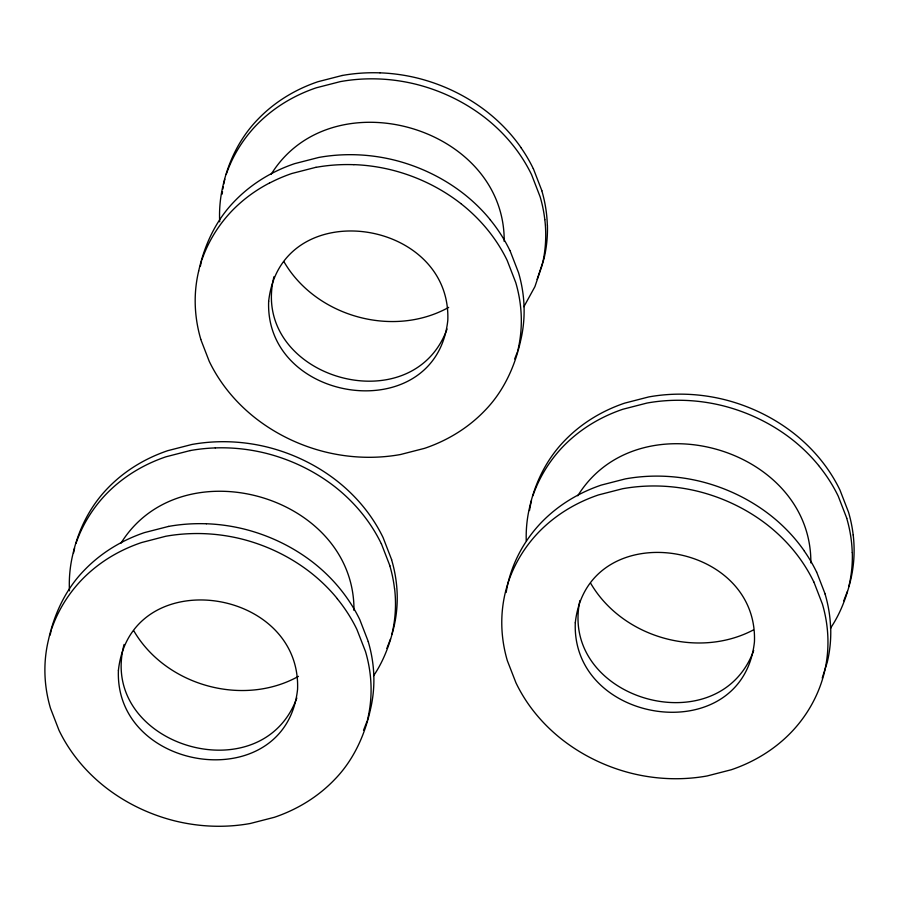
<?xml version="1.0" encoding="UTF-8"?>
<svg xmlns="http://www.w3.org/2000/svg" width="899" height="899" viewBox="0 0 899 899"><rect width="100%" height="100%" fill="white"/><g stroke="black" fill="none" stroke-linecap="round" stroke-linejoin="round"><path stroke-width="1.35" d="M353.97 610.421C354.88 495.237 181.34 445.668 120.893 543.299M504.204 241.449C505.126 126.242 331.562 76.718 271.138 174.327M810.853 562.886C811.741 447.792 638.223 398.077 577.776 495.765M579.911 600.532C558.785 699.669 718.93 745.586 753.688 650.471M198.69 270.981C204.399 245.292 215.738 220.547 234.257 201.545A164.045 144.436 15.9 0 1 272.161 173.226A164.45 144.795 15.9 0 1 294.636 163.652L318.774 157.449A164.45 144.795 15.9 0 1 343.856 154.785A164.045 144.436 15.9 0 1 394.886 160.224C419.766 166.54 443.353 177.912 463.614 193.701A164.045 144.436 15.9 0 1 490.393 219.895M124.084 644.471C97.294 744.979 261.373 794.941 296.816 698.006M273.97 276.69C249.034 376.76 411.854 425.351 447.05 329.034M76.01 543.333C82.225 525.218 92.451 508.576 105.621 494.686A164.045 144.436 15.9 0 1 133.074 472.357A164.45 144.795 15.9 0 1 166 456.782L190.138 450.579M226.245 174.361C232.459 156.235 242.685 139.603 255.855 125.703A164.045 144.436 15.9 0 1 293.771 97.384A164.45 144.795 15.9 0 1 316.246 87.81L340.373 81.607A164.45 144.795 15.9 0 1 378.299 78.943A164.045 144.436 15.9 0 1 416.484 84.382C441.375 90.698 464.952 102.07 485.224 117.859A164.045 144.436 15.9 0 1 519.386 153.864A164.45 144.795 15.9 0 1 531.601 174.732L540.153 196.859A164.45 144.795 15.9 0 1 544.805 219.603M51.603 629.03C57.817 610.904 68.043 594.273 81.213 580.372A164.045 144.436 15.9 0 1 108.655 558.043A164.45 144.795 15.9 0 1 141.615 542.535L165.731 536.265A164.45 144.795 15.9 0 1 190.891 533.646A164.045 144.436 15.9 0 1 241.842 539.052C266.722 545.367 290.31 556.739 310.571 572.528A164.045 144.436 15.9 0 1 337.35 598.723M201.837 260.058C208.051 241.932 218.277 225.301 231.448 211.4A164.045 144.436 15.9 0 1 269.352 183.081M386.862 648.37L390.526 638.942M537.108 279.398L543.906 259.047A164.045 144.436 15.9 0 0 547.412 225.053M363.522 730.314L367.185 720.886M514.678 358.982L517.419 351.914M532.882 495.798C539.108 477.672 549.323 461.041 562.493 447.14A164.045 144.436 15.9 0 1 589.946 424.822A164.45 144.795 15.9 0 1 622.883 409.247L647.022 403.044A164.45 144.795 15.9 0 1 672.104 400.381A164.045 144.436 15.9 0 1 723.133 405.82C748.013 412.135 771.589 423.508 791.862 439.296A164.045 144.436 15.9 0 1 818.629 465.491M843.745 600.835L847.397 591.407M822.225 678.071L827.204 662.428A164.045 144.436 15.9 0 0 830.71 628.435M523.892 306.716L534.905 286.68L542.164 265.149A164.045 144.436 15.9 0 0 544.828 219.659M373.658 675.688C383.412 661.271 389.559 644.841 393.672 628.019A164.045 144.436 15.9 0 0 397.178 594.037A164.45 144.795 15.9 0 0 391.571 559.695M830.53 628.154C840.284 613.736 846.442 597.307 850.544 580.484A164.045 144.436 15.9 0 0 853.207 534.995M448.668 307.391C393.2 338.26 315.954 316.662 284.062 261.89M298.434 676.374C242.966 707.243 165.719 685.634 133.827 630.862M753.227 630.03C697.793 659.102 622.232 637.413 590.699 583.327M342.114 75.505L317.976 81.708A164.45 144.795 15.9 0 0 295.501 91.282A164.045 144.436 15.9 0 0 257.597 119.612C240.123 137.693 228.627 160.854 223.098 185.284A164.045 144.436 15.9 0 0 219.592 219.277A164.45 144.795 15.9 0 0 219.693 221.828M315.965 167.293L291.827 173.507A164.45 144.795 15.9 0 0 269.442 183.115M168.54 526.421L144.402 532.624A164.45 144.795 15.9 0 0 121.927 542.209A164.045 144.436 15.9 0 0 84.023 570.528C65.492 589.519 54.165 614.264 48.456 639.953A164.045 144.436 15.9 0 0 45.793 685.443A164.45 144.795 15.9 0 0 50.49 708.3L59.031 730.37A164.45 144.795 15.9 0 0 78.629 761.048A164.045 144.436 15.9 0 0 105.408 787.243C125.669 803.032 149.245 814.393 174.136 820.72A164.045 144.436 15.9 0 0 225.098 826.17A164.45 144.795 15.9 0 0 250.248 823.495L274.375 817.292A164.45 144.795 15.9 0 0 307.312 801.717A164.045 144.436 15.9 0 0 334.765 779.388C353.285 760.397 364.623 735.652 370.321 709.963A164.045 144.436 15.9 0 0 373.827 675.969A164.45 144.795 15.9 0 0 368.23 641.639M460.805 203.545C440.544 187.767 416.956 176.395 392.076 170.08A164.045 144.436 15.9 0 0 353.891 164.629M816.629 572.011L825.192 594.138M813.82 581.855L822.383 603.993A164.45 144.795 15.9 0 1 827.9 638.29A164.045 144.436 15.9 0 1 824.394 672.272C818.967 694.59 807.448 715.233 791.637 731.853A164.045 144.436 15.9 0 1 753.733 760.172A164.45 144.795 15.9 0 1 731.258 769.758L707.12 775.961A164.45 144.795 15.9 0 1 682.038 778.624A164.045 144.436 15.9 0 1 631.008 773.174C606.128 766.858 582.541 755.497 562.28 739.708A164.045 144.436 15.9 0 1 528.106 703.703A164.45 144.795 15.9 0 1 515.959 682.813L507.351 660.709A164.45 144.795 15.9 0 1 502.676 637.908A164.045 144.436 15.9 0 1 505.339 592.419C510.756 570.112 522.285 549.458 538.085 532.837A164.045 144.436 15.9 0 1 565.538 510.508A164.45 144.795 15.9 0 1 598.476 494.933L622.602 488.73A164.45 144.795 15.9 0 1 647.696 486.078A164.045 144.436 15.9 0 1 698.714 491.517C723.605 497.832 747.181 509.205 767.454 524.982A164.045 144.436 15.9 0 1 794.222 551.188A164.45 144.795 15.9 0 1 813.764 581.878M533.332 168.63L541.883 190.757M509.991 250.574L518.543 272.7A164.45 144.795 15.9 0 1 523.218 295.501A164.045 144.436 15.9 0 1 520.555 340.991C514.857 366.68 503.519 391.425 484.999 410.416A164.045 144.436 15.9 0 1 457.546 432.745A164.45 144.795 15.9 0 1 424.62 448.32L400.482 454.523A164.45 144.795 15.9 0 1 375.332 457.198A164.045 144.436 15.9 0 1 324.37 451.736C299.479 445.432 275.903 434.06 255.642 418.271A164.045 144.436 15.9 0 1 228.863 392.076A164.45 144.795 15.9 0 1 209.265 361.398L200.702 339.271M381.356 543.704L389.919 565.831M846.791 518.296L838.239 496.169A164.45 144.795 15.9 0 0 818.573 465.502M391.649 559.729L383.098 537.602A164.45 144.795 15.9 0 0 363.499 506.924A164.045 144.436 15.9 0 0 336.72 480.729C316.459 464.94 292.872 453.579 267.992 447.252A164.045 144.436 15.9 0 0 229.807 441.814A164.45 144.795 15.9 0 0 191.88 444.477L167.742 450.68A164.45 144.795 15.9 0 0 145.267 460.266A164.045 144.436 15.9 0 0 107.363 488.584C89.889 506.676 78.393 529.826 72.864 554.267A164.045 144.436 15.9 0 0 69.459 590.8M368.309 641.672L359.757 619.546A164.45 144.795 15.9 0 0 347.486 598.7A164.045 144.436 15.9 0 0 313.38 562.673C293.119 546.884 269.531 535.523 244.652 529.196A164.045 144.436 15.9 0 0 206.467 523.757M337.305 598.79A164.45 144.795 15.9 0 1 356.914 629.469L365.5 651.528A164.45 144.795 15.9 0 1 370.186 674.329A164.045 144.436 15.9 0 1 367.511 719.818M50.175 635.042A164.045 144.436 15.9 0 1 51.265 630.109M168.473 526.432A164.45 144.795 15.9 0 1 206.399 523.78M73.516 553.099A164.045 144.436 15.9 0 1 74.606 548.165M394.594 588.631A164.045 144.436 15.9 0 1 391.93 634.121M190.082 450.59A164.45 144.795 15.9 0 1 215.221 447.916M381.3 543.726A164.45 144.795 15.9 0 0 361.701 513.048A164.045 144.436 15.9 0 0 334.979 486.831C314.717 471.042 291.13 459.681 266.25 453.354A164.045 144.436 15.9 0 0 215.288 447.904M389.829 565.797A164.45 144.795 15.9 0 1 394.504 588.598M804.425 551.143A164.045 144.436 15.9 0 0 770.252 515.138C749.991 499.35 726.403 487.977 701.523 481.662A164.045 144.436 15.9 0 0 663.338 476.223A164.45 144.795 15.9 0 0 625.344 478.897L601.274 485.089A164.45 144.795 15.9 0 0 578.799 494.664A164.045 144.436 15.9 0 0 540.895 522.982C525.083 539.602 513.576 560.257 508.137 582.563A164.045 144.436 15.9 0 0 506.159 592.486M804.369 551.166A164.45 144.795 15.9 0 1 816.573 572.022M825.102 594.093A164.45 144.795 15.9 0 1 830.62 628.401M853.185 534.939A164.45 144.795 15.9 0 0 848.51 512.138L839.969 490.067A164.45 144.795 15.9 0 0 820.371 459.389A164.045 144.436 15.9 0 0 793.592 433.194C773.331 417.406 749.755 406.045 724.864 399.718A164.045 144.436 15.9 0 0 673.902 394.256A164.45 144.795 15.9 0 0 648.752 396.931L624.625 403.145A164.45 144.795 15.9 0 0 591.688 418.72A164.045 144.436 15.9 0 0 564.235 441.049C546.761 459.131 535.265 482.291 529.747 506.721A164.045 144.436 15.9 0 0 526.241 540.715M846.712 518.251A164.45 144.795 15.9 0 1 852.23 552.559M529.5 510.542A164.045 144.436 15.9 0 1 531.489 500.619M852.308 552.593A164.045 144.436 15.9 0 1 848.802 586.586M200.41 266.07A164.045 144.436 15.9 0 1 201.5 261.126M200.792 339.305A164.45 144.795 15.9 0 1 196.117 316.504A164.045 144.436 15.9 0 1 198.69 270.981M315.987 167.349A164.45 144.795 15.9 0 1 353.914 164.686M517.757 350.835A164.045 144.436 15.9 0 0 520.42 305.357A164.45 144.795 15.9 0 0 515.745 282.556L507.182 260.429A164.45 144.795 15.9 0 0 487.606 229.807A164.045 144.436 15.9 0 0 460.805 203.556M490.326 219.907A164.45 144.795 15.9 0 1 509.935 250.585M222.165 194.128A164.045 144.436 15.9 0 1 222.491 191.611M222.862 189.105A164.045 144.436 15.9 0 1 223.289 186.61M223.761 184.126A164.045 144.436 15.9 0 1 224.84 179.182M342.047 75.516A164.45 144.795 15.9 0 1 379.974 72.853M521.072 147.784A164.45 144.795 15.9 0 1 533.276 168.641M541.805 190.712A164.45 144.795 15.9 0 1 547.322 225.02M380.041 72.841A164.045 144.436 15.9 0 1 418.226 78.28C443.106 84.596 466.693 95.968 486.955 111.757A164.045 144.436 15.9 0 1 521.128 147.762M118.41 670.306C114.342 773.106 285.635 797.57 297.558 689.466C301.626 586.665 130.344 562.201 118.41 670.306M268.655 301.334C264.587 404.134 435.869 428.598 447.792 320.482C451.86 217.682 280.578 193.218 268.655 301.334M575.293 622.771C571.225 725.572 742.507 750.036 754.441 641.92C758.509 539.119 587.216 514.655 575.293 622.771"/></g></svg>
